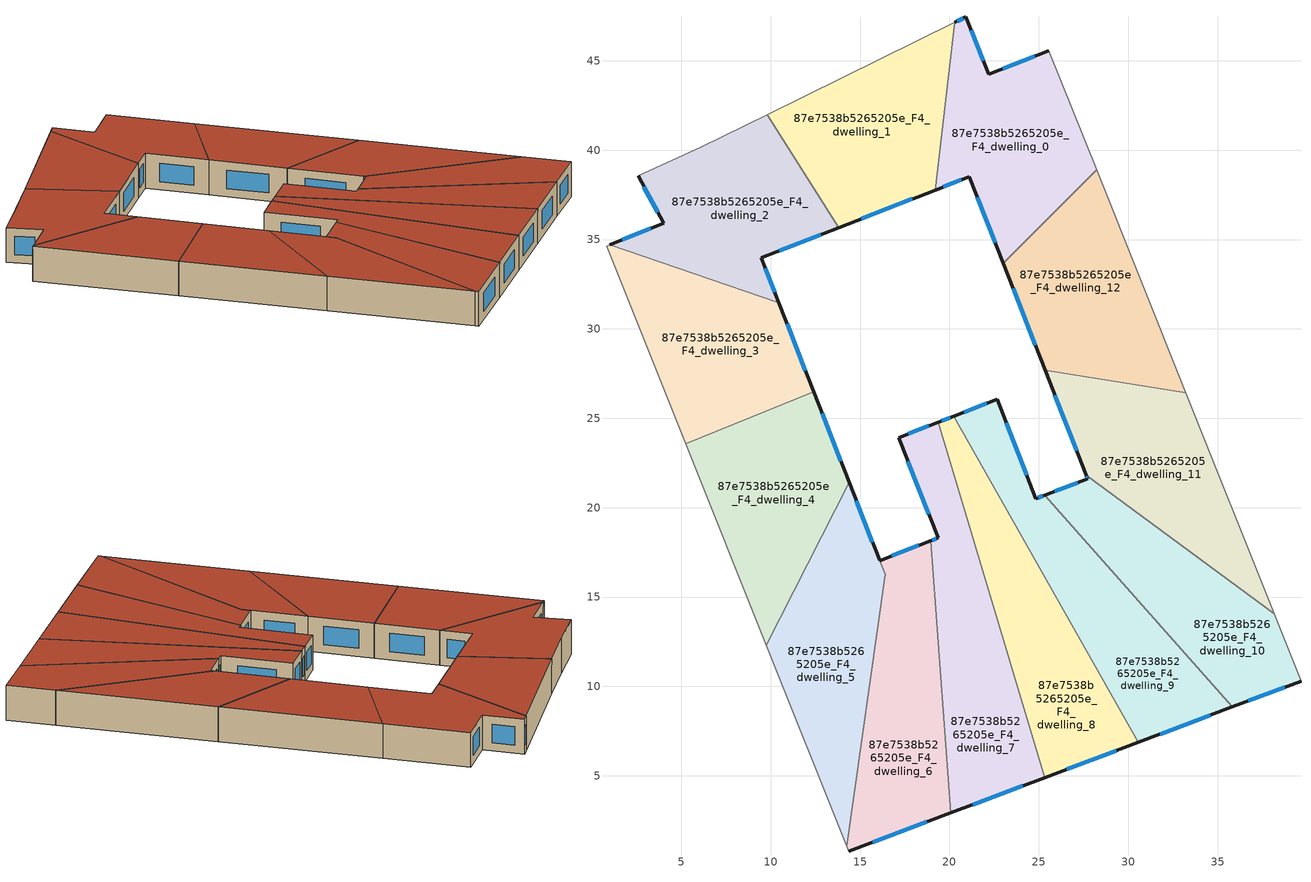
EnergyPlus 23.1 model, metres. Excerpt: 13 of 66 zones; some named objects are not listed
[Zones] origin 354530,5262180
87e7538b5265205e_F4_dwelling_0
 floor to 87e7538b5265205e_F3_dwelling_0 (EU_floor_Construction): 25.55,45.58 28.23,38.89 23.01,33.67 21.11,38.51 19.19,37.76 20.28,47.15 20.91,47.46 22.2,44.25 z12
 wall outside (EU_wall_Construction): 25.55,45.58 22.2,44.25 20.91,47.46 20.28,47.15 / 19.19,37.76 21.11,38.51 23.01,33.67 z12:15
 wall adiabatic (EU_wall_Construction): 28.23,38.89 25.55,45.58 z12:15
 wall to 87e7538b5265205e_F4_dwelling_12 (EU_wall_Construction): 23.01,33.67 28.23,38.89 z12:15
 wall to 87e7538b5265205e_F4_dwelling_1 (EU_wall_Construction): 20.28,47.15 19.19,37.76 z12:15
 window (EU_Window_Construction): 24.77,45.26 22.99,44.56 / 21.56,37.38 22.56,34.81 / 19.64,37.94 20.66,38.34 / 20.77,47.38 20.43,47.22 / 21.9,45 21.22,46.7 z12.7:14.3
 roof outside (EU_roof_Construction): 28.23,38.89 25.55,45.58 22.2,44.25 20.91,47.46 20.28,47.15 19.19,37.76 21.11,38.51 23.01,33.67 z15
87e7538b5265205e_F4_dwelling_1
 floor to 87e7538b5265205e_F3_dwelling_1 (EU_floor_Construction): 20.28,47.15 19.19,37.76 13.81,35.67 9.79,41.99 z12
 wall outside (EU_wall_Construction): 13.81,35.67 19.19,37.76 z12:15
 wall to 87e7538b5265205e_F4_dwelling_2 (EU_wall_Construction): 9.79,41.99 13.81,35.67 z12:15
 wall adiabatic (EU_wall_Construction): 20.28,47.15 9.79,41.99 z12:15
 window (EU_Window_Construction): 15.07,36.16 17.93,37.27 z12.7:14.3
 roof outside (EU_roof_Construction): 19.19,37.76 20.28,47.15 9.79,41.99 13.81,35.67 z15
87e7538b5265205e_F4_dwelling_10
 floor to 87e7538b5265205e_F3_dwelling_10 (EU_floor_Construction): 38.16,14.06 39.67,10.3 35.82,8.85 25.34,20.7 27.73,21.62 27.65,21.82 z12
 wall outside (EU_wall_Construction): 27.65,21.82 27.73,21.62 25.34,20.7 / 35.82,8.85 39.67,10.3 z12:15
 wall to 87e7538b5265205e_F4_dwelling_9 (EU_wall_Construction): 25.34,20.7 35.82,8.85 z12:15
 wall to 87e7538b5265205e_F4_dwelling_11 (EU_wall_Construction): 38.16,14.06 27.65,21.82 z12:15
 wall adiabatic (EU_wall_Construction): 39.67,10.3 38.16,14.06 z12:15
 window (EU_Window_Construction): 27.17,21.41 25.9,20.92 / 27.67,21.77 27.71,21.67 / 36.72,9.19 38.76,9.96 z12.7:14.3
 roof outside (EU_roof_Construction): 39.67,10.3 38.16,14.06 27.65,21.82 27.73,21.62 25.34,20.7 35.82,8.85 z15
87e7538b5265205e_F4_dwelling_11
 floor to 87e7538b5265205e_F3_dwelling_11 (EU_floor_Construction): 33.21,26.43 38.16,14.06 27.65,21.82 25.36,27.68 z12
 wall outside (EU_wall_Construction): 25.36,27.68 27.65,21.82 z12:15
 wall to 87e7538b5265205e_F4_dwelling_12 (EU_wall_Construction): 33.21,26.43 25.36,27.68 z12:15
 wall adiabatic (EU_wall_Construction): 38.16,14.06 33.21,26.43 z12:15
 window (EU_Window_Construction): 25.9,26.3 27.11,23.19 z12.7:14.3
 roof outside (EU_roof_Construction): 38.16,14.06 33.21,26.43 25.36,27.68 27.65,21.82 z15
87e7538b5265205e_F4_dwelling_12
 floor to 87e7538b5265205e_F3_dwelling_12 (EU_floor_Construction): 28.23,38.89 33.21,26.43 25.36,27.68 23.01,33.67 z12
 wall outside (EU_wall_Construction): 23.01,33.67 25.36,27.68 z12:15
 wall adiabatic (EU_wall_Construction): 33.21,26.43 28.23,38.89 z12:15
 window (EU_Window_Construction): 23.56,32.26 24.81,29.08 z12.7:14.3
 roof outside (EU_roof_Construction): 33.21,26.43 28.23,38.89 23.01,33.67 25.36,27.68 z15
87e7538b5265205e_F4_dwelling_2
 floor to 87e7538b5265205e_F3_dwelling_2 (EU_floor_Construction): 9.79,41.99 13.81,35.67 9.47,33.98 10.46,31.46 1,34.71 4,35.9 2.58,38.57 6.08,40.17 z12
 wall outside (EU_wall_Construction): 10.46,31.46 9.47,33.98 13.81,35.67 / 2.58,38.57 4,35.9 1,34.71 z12:15
 wall adiabatic (EU_wall_Construction): 9.79,41.99 6.08,40.17 2.58,38.57 z12:15
 wall to 87e7538b5265205e_F4_dwelling_3 (EU_wall_Construction): 1,34.71 10.46,31.46 z12:15
 window (EU_Window_Construction): 10.49,34.37 12.79,35.27 / 10.22,32.05 9.7,33.39 / 3.3,35.62 1.7,34.99 / 2.91,37.95 3.67,36.53 z12.7:14.3
 roof outside (EU_roof_Construction): 10.46,31.46 9.47,33.98 13.81,35.67 9.79,41.99 6.08,40.17 2.58,38.57 4,35.9 1,34.71 z15
87e7538b5265205e_F4_dwelling_3
 floor to 87e7538b5265205e_F3_dwelling_3 (EU_floor_Construction): 10.46,31.46 12.41,26.48 5.25,23.57 0.81,34.64 1,34.71 z12
 wall outside (EU_wall_Construction): 12.41,26.48 10.46,31.46 z12:15
 wall to 87e7538b5265205e_F4_dwelling_4 (EU_wall_Construction): 5.25,23.57 12.41,26.48 z12:15
 wall adiabatic (EU_wall_Construction): 1,34.71 0.81,34.64 5.25,23.57 z12:15
 window (EU_Window_Construction): 11.95,27.65 10.91,30.29 z12.7:14.3
 roof outside (EU_roof_Construction): 12.41,26.48 10.46,31.46 1,34.71 0.81,34.64 5.25,23.57 z15
87e7538b5265205e_F4_dwelling_4
 floor to 87e7538b5265205e_F3_dwelling_4 (EU_floor_Construction): 12.41,26.48 14.39,21.41 9.76,12.31 5.25,23.57 z12
 wall outside (EU_wall_Construction): 14.39,21.41 12.41,26.48 z12:15
 wall to 87e7538b5265205e_F4_dwelling_5 (EU_wall_Construction): 9.76,12.31 14.39,21.41 z12:15
 wall adiabatic (EU_wall_Construction): 5.25,23.57 9.76,12.31 z12:15
 window (EU_Window_Construction): 13.92,22.6 12.87,25.29 z12.7:14.3
 roof outside (EU_roof_Construction): 9.76,12.31 14.39,21.41 12.41,26.48 5.25,23.57 z15
87e7538b5265205e_F4_dwelling_5
 floor to 87e7538b5265205e_F3_dwelling_5 (EU_floor_Construction): 14.39,21.41 16.4,16.28 14.27,1.05 9.76,12.31 z12
 wall outside (EU_wall_Construction): 16.09,17.05 14.39,21.41 z12:15
 wall to 87e7538b5265205e_F4_dwelling_6 (EU_wall_Construction): 14.27,1.05 16.4,16.28 16.1,17.04 z12:15
 wall adiabatic (EU_wall_Construction): 9.76,12.31 14.27,1.05 z12:15
 window (EU_Window_Construction): 15.69,18.07 14.79,20.39 z12.7:14.3
 roof outside (EU_roof_Construction): 14.27,1.05 16.4,16.28 14.39,21.41 9.76,12.31 z15
87e7538b5265205e_F4_dwelling_6
 floor to 87e7538b5265205e_F3_dwelling_6 (EU_floor_Construction): 18.94,18.14 20.07,2.92 14.37,0.78 14.27,1.05 16.4,16.28 16.1,17.04 z12
 wall outside (EU_wall_Construction): 18.94,18.14 16.1,17.04 / 14.37,0.78 20.07,2.92 z12:15
 wall to 87e7538b5265205e_F4_dwelling_7 (EU_wall_Construction): 20.07,2.92 18.94,18.14 z12:15
 wall adiabatic (EU_wall_Construction): 14.27,1.05 14.37,0.78 z12:15
 window (EU_Window_Construction): 18.27,17.89 16.77,17.3 / 15.71,1.29 18.73,2.42 z12.7:14.3
 roof outside (EU_roof_Construction): 20.07,2.92 18.94,18.14 16.1,17.04 16.4,16.28 14.27,1.05 14.37,0.78 z15
87e7538b5265205e_F4_dwelling_7
 floor to 87e7538b5265205e_F3_dwelling_7 (EU_floor_Construction): 19.37,24.78 25.32,4.9 20.07,2.92 18.94,18.14 19.36,18.31 17.16,23.92 z12
 wall outside (EU_wall_Construction): 19.37,24.78 17.16,23.92 19.36,18.31 18.94,18.14 / 20.07,2.92 25.32,4.9 z12:15
 wall to 87e7538b5265205e_F4_dwelling_8 (EU_wall_Construction): 25.32,4.9 19.37,24.78 z12:15
 window (EU_Window_Construction): 17.68,22.6 18.85,19.63 / 18.85,24.57 17.68,24.12 / 21.3,3.39 24.09,4.44 / 19.26,18.27 19.04,18.18 z12.7:14.3
 roof outside (EU_roof_Construction): 25.32,4.9 19.37,24.78 17.16,23.92 19.36,18.31 18.94,18.14 20.07,2.92 z15
87e7538b5265205e_F4_dwelling_8
 floor to 87e7538b5265205e_F3_dwelling_8 (EU_floor_Construction): 20.25,25.12 30.56,6.87 25.32,4.9 19.37,24.78 z12
 wall outside (EU_wall_Construction): 20.25,25.12 19.37,24.78 / 25.32,4.9 30.56,6.87 z12:15
 wall to 87e7538b5265205e_F4_dwelling_9 (EU_wall_Construction): 30.56,6.87 20.25,25.12 z12:15
 window (EU_Window_Construction): 20.04,25.04 19.57,24.86 / 26.55,5.36 29.33,6.41 z12.7:14.3
 roof outside (EU_roof_Construction): 30.56,6.87 20.25,25.12 19.37,24.78 25.32,4.9 z15
87e7538b5265205e_F4_dwelling_9
 floor to 87e7538b5265205e_F3_dwelling_9 (EU_floor_Construction): 25.34,20.7 35.82,8.85 30.56,6.87 20.25,25.12 22.67,26.05 24.84,20.51 z12
 wall outside (EU_wall_Construction): 25.34,20.7 24.84,20.51 22.67,26.05 20.25,25.12 / 30.56,6.87 35.82,8.85 z12:15
 window (EU_Window_Construction): 24.33,21.81 23.18,24.75 / 25.22,20.65 24.96,20.55 / 31.79,7.33 34.58,8.38 / 22.1,25.83 20.82,25.34 z12.7:14.3
 roof outside (EU_roof_Construction): 35.82,8.85 25.34,20.7 24.84,20.51 22.67,26.05 20.25,25.12 30.56,6.87 z15
[Building]
EU S2 Campaign: North Axis=0; Terrain=City; Solar Distribution=FullExterior
[Site:Location]
Budapest.Ferenc.Liszt.Intl.AP: Latitude=47.437; Longitude=19.256; Time Zone=1; Elevation=185
[SizingPeriod:WeatherFileDays]
AnnualSizingPeriod: Begin Month=1; Begin Day of Month=1; End Month=12; End Day of Month=31; Day of Week for Start Day=Monday; Use Weather File Daylight Saving Period=No; Use Weather File Rain and Snow Indicators=No
[MATERIAL]
EU_InternalMass_Material: Roughness=MediumRough; Thickness=0.1; Conductivity=1; Density=1800; Specific Heat=900; Thermal Absorptance=0.9; Solar Absorptance=0.7; Visible Absorptance=0.7
[MATERIAL:NOMASS] Roughness=MediumRough; Thermal Absorptance=0.9; Solar Absorptance=0.7; Visible Absorptance=0.7
Name | Thermal Resistance
EU_wall_NoMass | 0.832559
EU_roof_NoMass | 1.39638
EU_floor_NoMass | 0.872794
[WINDOWMATERIAL:SIMPLEGLAZINGSYSTEM]
EU_Window_SimpleGlazing: UFactor=2.79869; Solar Heat Gain Coefficient=0.75; Visible Transmittance=0.75
[CONSTRUCTION]
EU_wall_Construction: EU_wall_NoMass
EU_roof_Construction: EU_roof_NoMass
EU_floor_Construction: EU_floor_NoMass
EU_Window_Construction: EU_Window_SimpleGlazing
EU_InternalMass_Construction: EU_InternalMass_Material
[ZONE] Type=1; Multiplier=1; Ceiling Height=autocalculate; Floor Area=autocalculate; Part of Total Floor Area=Yes
Name | Volume
87e7538b5265205e_F4_dwelling_0 | 202.916
87e7538b5265205e_F4_dwelling_1 | 202.899
87e7538b5265205e_F4_dwelling_10 | 192.423
87e7538b5265205e_F4_dwelling_11 | 202.202
87e7538b5265205e_F4_dwelling_12 | 202.886
87e7538b5265205e_F4_dwelling_2 | 202.883
87e7538b5265205e_F4_dwelling_3 | 202.897
87e7538b5265205e_F4_dwelling_4 | 202.905
87e7538b5265205e_F4_dwelling_5 | 201.983
87e7538b5265205e_F4_dwelling_6 | 194.186
87e7538b5265205e_F4_dwelling_7 | 212.564
87e7538b5265205e_F4_dwelling_8 | 202.898
87e7538b5265205e_F4_dwelling_9 | 214.062
[INTERNALMASS] Construction=EU_InternalMass_Construction
Name | Zone or ZoneList | Surface Area
87e7538b5265205e_F4_dwelling_0_EU_InternalMass | 87e7538b5265205e_F4_dwelling_0 | 67.6363
87e7538b5265205e_F4_dwelling_1_EU_InternalMass | 87e7538b5265205e_F4_dwelling_1 | 67.6331
87e7538b5265205e_F4_dwelling_2_EU_InternalMass | 87e7538b5265205e_F4_dwelling_2 | 67.6278
87e7538b5265205e_F4_dwelling_3_EU_InternalMass | 87e7538b5265205e_F4_dwelling_3 | 67.6323
87e7538b5265205e_F4_dwelling_4_EU_InternalMass | 87e7538b5265205e_F4_dwelling_4 | 67.6351
87e7538b5265205e_F4_dwelling_5_EU_InternalMass | 87e7538b5265205e_F4_dwelling_5 | 67.3308
87e7538b5265205e_F4_dwelling_6_EU_InternalMass | 87e7538b5265205e_F4_dwelling_6 | 64.7281
87e7538b5265205e_F4_dwelling_7_EU_InternalMass | 87e7538b5265205e_F4_dwelling_7 | 70.8539
87e7538b5265205e_F4_dwelling_8_EU_InternalMass | 87e7538b5265205e_F4_dwelling_8 | 67.6328
87e7538b5265205e_F4_dwelling_9_EU_InternalMass | 87e7538b5265205e_F4_dwelling_9 | 71.3524
87e7538b5265205e_F4_dwelling_10_EU_InternalMass | 87e7538b5265205e_F4_dwelling_10 | 64.1413
87e7538b5265205e_F4_dwelling_11_EU_InternalMass | 87e7538b5265205e_F4_dwelling_11 | 67.4006
87e7538b5265205e_F4_dwelling_12_EU_InternalMass | 87e7538b5265205e_F4_dwelling_12 | 67.6284
[OTHEREQUIPMENT] Fuel Type=Electricity; Design Level Calculation Method=Watts/Area; Power per Zone Floor Area=1; Fraction Latent=0; Fraction Radiant=0; Fraction Lost=0; Carbon Dioxide Generation Rate=0; EndUse Subcategory=EU_Step8_InternalGains
Name | Zone or ZoneList or Space or SpaceList | Schedule
EU_Step8_InternalGain_87e7538b5265205e_F4_dwelling_0_f000 | 87e7538b5265205e_F4_dwelling_0 | EU_Step8_GainSchedule_87e7538b5265205e_F4_dwelling_0_f000
EU_Step8_InternalGain_87e7538b5265205e_F4_dwelling_1_f000 | 87e7538b5265205e_F4_dwelling_1 | EU_Step8_GainSchedule_87e7538b5265205e_F4_dwelling_1_f000
EU_Step8_InternalGain_87e7538b5265205e_F4_dwelling_2_f000 | 87e7538b5265205e_F4_dwelling_2 | EU_Step8_GainSchedule_87e7538b5265205e_F4_dwelling_2_f000
EU_Step8_InternalGain_87e7538b5265205e_F4_dwelling_3_f000 | 87e7538b5265205e_F4_dwelling_3 | EU_Step8_GainSchedule_87e7538b5265205e_F4_dwelling_3_f000
EU_Step8_InternalGain_87e7538b5265205e_F4_dwelling_4_f000 | 87e7538b5265205e_F4_dwelling_4 | EU_Step8_GainSchedule_87e7538b5265205e_F4_dwelling_4_f000
EU_Step8_InternalGain_87e7538b5265205e_F4_dwelling_5_f000 | 87e7538b5265205e_F4_dwelling_5 | EU_Step8_GainSchedule_87e7538b5265205e_F4_dwelling_5_f000
EU_Step8_InternalGain_87e7538b5265205e_F4_dwelling_6_f000 | 87e7538b5265205e_F4_dwelling_6 | EU_Step8_GainSchedule_87e7538b5265205e_F4_dwelling_6_f000
EU_Step8_InternalGain_87e7538b5265205e_F4_dwelling_7_f000 | 87e7538b5265205e_F4_dwelling_7 | EU_Step8_GainSchedule_87e7538b5265205e_F4_dwelling_7_f000
EU_Step8_InternalGain_87e7538b5265205e_F4_dwelling_8_f000 | 87e7538b5265205e_F4_dwelling_8 | EU_Step8_GainSchedule_87e7538b5265205e_F4_dwelling_8_f000
EU_Step8_InternalGain_87e7538b5265205e_F4_dwelling_9_f000 | 87e7538b5265205e_F4_dwelling_9 | EU_Step8_GainSchedule_87e7538b5265205e_F4_dwelling_9_f000
EU_Step8_InternalGain_87e7538b5265205e_F4_dwelling_10_f000 | 87e7538b5265205e_F4_dwelling_10 | EU_Step8_GainSchedule_87e7538b5265205e_F4_dwelling_10_f000
EU_Step8_InternalGain_87e7538b5265205e_F4_dwelling_11_f000 | 87e7538b5265205e_F4_dwelling_11 | EU_Step8_GainSchedule_87e7538b5265205e_F4_dwelling_11_f000
EU_Step8_InternalGain_87e7538b5265205e_F4_dwelling_12_f000 | 87e7538b5265205e_F4_dwelling_12 | EU_Step8_GainSchedule_87e7538b5265205e_F4_dwelling_12_f000
[ZONEVENTILATION:DESIGNFLOWRATE] Schedule=EU_AlwaysOn; Design Flow Rate Calculation Method=AirChanges/Hour; Air Changes per Hour=0.475469; Ventilation Type=Natural; Fan Pressure Rise=0; Fan Total Efficiency=1; Constant Term Coefficient=1; Temperature Term Coefficient=0; Velocity Term Coefficient=0; Velocity Squared Term Coefficient=0; Minimum Indoor Temperature=-100; Maximum Indoor Temperature=100; Delta Temperature=-100; Minimum Outdoor Temperature=-100; Maximum Outdoor Temperature=100; Maximum Wind Speed=40
Name | Zone or ZoneList or Space or SpaceList
EU_ConstantAir_87e7538b5265205e_F4_dwelling_0 | 87e7538b5265205e_F4_dwelling_0
EU_ConstantAir_87e7538b5265205e_F4_dwelling_1 | 87e7538b5265205e_F4_dwelling_1
EU_ConstantAir_87e7538b5265205e_F4_dwelling_2 | 87e7538b5265205e_F4_dwelling_2
EU_ConstantAir_87e7538b5265205e_F4_dwelling_3 | 87e7538b5265205e_F4_dwelling_3
EU_ConstantAir_87e7538b5265205e_F4_dwelling_4 | 87e7538b5265205e_F4_dwelling_4
EU_ConstantAir_87e7538b5265205e_F4_dwelling_5 | 87e7538b5265205e_F4_dwelling_5
EU_ConstantAir_87e7538b5265205e_F4_dwelling_6 | 87e7538b5265205e_F4_dwelling_6
EU_ConstantAir_87e7538b5265205e_F4_dwelling_7 | 87e7538b5265205e_F4_dwelling_7
EU_ConstantAir_87e7538b5265205e_F4_dwelling_8 | 87e7538b5265205e_F4_dwelling_8
EU_ConstantAir_87e7538b5265205e_F4_dwelling_9 | 87e7538b5265205e_F4_dwelling_9
EU_ConstantAir_87e7538b5265205e_F4_dwelling_10 | 87e7538b5265205e_F4_dwelling_10
EU_ConstantAir_87e7538b5265205e_F4_dwelling_11 | 87e7538b5265205e_F4_dwelling_11
EU_ConstantAir_87e7538b5265205e_F4_dwelling_12 | 87e7538b5265205e_F4_dwelling_12
[HVACTEMPLATE:ZONE:IDEALLOADSAIRSYSTEM] System Availability Schedule=EU_AlwaysOn; Maximum Heating Supply Air Temperature=50; Minimum Cooling Supply Air Temperature=13; Maximum Heating Supply Air Humidity Ratio=0.0156; Minimum Cooling Supply Air Humidity Ratio=0.0077; Heating Limit=NoLimit; Cooling Limit=NoLimit; Heating Availability Schedule=EU_AlwaysOn; Cooling Availability Schedule=EU_CoolingOff; Dehumidification Control Type=ConstantSensibleHeatRatio; Cooling Sensible Heat Ratio=0.7; Dehumidification Setpoint=60; Humidification Control Type=None; Humidification Setpoint=30; Outdoor Air Method=None; Outdoor Air Flow Rate per Person=0.00944; Outdoor Air Flow Rate per Zone Floor Area=0; Outdoor Air Flow Rate per Zone=0; Demand Controlled Ventilation Type=None; Outdoor Air Economizer Type=NoEconomizer; Heat Recovery Type=None; Sensible Heat Recovery Effectiveness=0.7; Latent Heat Recovery Effectiveness=0.65
Name | Template Thermostat
87e7538b5265205e_F4_dwelling_0 | EU_HeatOnly_87e7538b5265205e_F4_dwelling_0
87e7538b5265205e_F4_dwelling_1 | EU_HeatOnly_87e7538b5265205e_F4_dwelling_1
87e7538b5265205e_F4_dwelling_2 | EU_HeatOnly_87e7538b5265205e_F4_dwelling_2
87e7538b5265205e_F4_dwelling_3 | EU_HeatOnly_87e7538b5265205e_F4_dwelling_3
87e7538b5265205e_F4_dwelling_4 | EU_HeatOnly_87e7538b5265205e_F4_dwelling_4
87e7538b5265205e_F4_dwelling_5 | EU_HeatOnly_87e7538b5265205e_F4_dwelling_5
87e7538b5265205e_F4_dwelling_6 | EU_HeatOnly_87e7538b5265205e_F4_dwelling_6
87e7538b5265205e_F4_dwelling_7 | EU_HeatOnly_87e7538b5265205e_F4_dwelling_7
87e7538b5265205e_F4_dwelling_8 | EU_HeatOnly_87e7538b5265205e_F4_dwelling_8
87e7538b5265205e_F4_dwelling_9 | EU_HeatOnly_87e7538b5265205e_F4_dwelling_9
87e7538b5265205e_F4_dwelling_10 | EU_HeatOnly_87e7538b5265205e_F4_dwelling_10
87e7538b5265205e_F4_dwelling_11 | EU_HeatOnly_87e7538b5265205e_F4_dwelling_11
87e7538b5265205e_F4_dwelling_12 | EU_HeatOnly_87e7538b5265205e_F4_dwelling_12
[SIZING:ZONE] Zone Cooling Design Supply Air Temperature Input Method=SupplyAirTemperature; Zone Cooling Design Supply Air Temperature=13; Zone Heating Design Supply Air Temperature Input Method=SupplyAirTemperature; Zone Heating Design Supply Air Temperature=50; Zone Cooling Design Supply Air Humidity Ratio=0.008; Zone Heating Design Supply Air Humidity Ratio=0.008; Cooling Design Air Flow Method=DesignDay; Cooling Design Air Flow Rate=0; Cooling Minimum Air Flow per Zone Floor Area=0.000762; Cooling Minimum Air Flow=0; Cooling Minimum Air Flow Fraction=0.2; Heating Design Air Flow Method=DesignDay; Heating Design Air Flow Rate=0; Heating Maximum Air Flow per Zone Floor Area=0.002032; Heating Maximum Air Flow=0.141576; Heating Maximum Air Flow Fraction=0.3; Account for Dedicated Outdoor Air System=No; Dedicated Outdoor Air System Control Strategy=NeutralSupplyAir; Dedicated Outdoor Air Low Setpoint Temperature for Design=autosize; Dedicated Outdoor Air High Setpoint Temperature for Design=autosize; Zone Load Sizing Method=Sensible Load Only No Latent Load; Zone Latent Cooling Design Supply Air Humidity Ratio Input Method=HumidityRatioDifference; Zone Cooling Design Supply Air Humidity Ratio Difference=0.005; Zone Latent Heating Design Supply Air Humidity Ratio Input Method=HumidityRatioDifference; Zone Humidification Design Supply Air Humidity Ratio Difference=0.005
87e7538b5265205e_F4_dwelling_0; 87e7538b5265205e_F4_dwelling_1; 87e7538b5265205e_F4_dwelling_2; 87e7538b5265205e_F4_dwelling_3; 87e7538b5265205e_F4_dwelling_4; 87e7538b5265205e_F4_dwelling_5; 87e7538b5265205e_F4_dwelling_6; 87e7538b5265205e_F4_dwelling_7; 87e7538b5265205e_F4_dwelling_8; 87e7538b5265205e_F4_dwelling_9; 87e7538b5265205e_F4_dwelling_10; 87e7538b5265205e_F4_dwelling_11; 87e7538b5265205e_F4_dwelling_12
[SCHEDULE:CONSTANT]
Name | Hourly Value
EU_AlwaysOn | 1
EU_CoolingOff | 0
[SCHEDULE:FILE] Column Number=1; Rows to Skip at Top=0; Number of Hours of Data=8760; Column Separator=Comma; Interpolate to Timestep=No; Minutes per Item=60; Adjust Schedule for Daylight Savings=Yes
Name | File
EU_Step8_GainSchedule_87e7538b5265205e_F4_dwelling_0_f000 | ../../schedules/87e7538b5265205e/87e7538b5265205e_F4_dwelling_0_f000_gain.csv
EU_Step8_GainSchedule_87e7538b5265205e_F4_dwelling_1_f000 | ../../schedules/87e7538b5265205e/87e7538b5265205e_F4_dwelling_1_f000_gain.csv
EU_Step8_GainSchedule_87e7538b5265205e_F4_dwelling_2_f000 | ../../schedules/87e7538b5265205e/87e7538b5265205e_F4_dwelling_2_f000_gain.csv
EU_Step8_GainSchedule_87e7538b5265205e_F4_dwelling_3_f000 | ../../schedules/87e7538b5265205e/87e7538b5265205e_F4_dwelling_3_f000_gain.csv
EU_Step8_GainSchedule_87e7538b5265205e_F4_dwelling_4_f000 | ../../schedules/87e7538b5265205e/87e7538b5265205e_F4_dwelling_4_f000_gain.csv
EU_Step8_GainSchedule_87e7538b5265205e_F4_dwelling_5_f000 | ../../schedules/87e7538b5265205e/87e7538b5265205e_F4_dwelling_5_f000_gain.csv
EU_Step8_GainSchedule_87e7538b5265205e_F4_dwelling_6_f000 | ../../schedules/87e7538b5265205e/87e7538b5265205e_F4_dwelling_6_f000_gain.csv
EU_Step8_GainSchedule_87e7538b5265205e_F4_dwelling_7_f000 | ../../schedules/87e7538b5265205e/87e7538b5265205e_F4_dwelling_7_f000_gain.csv
EU_Step8_GainSchedule_87e7538b5265205e_F4_dwelling_8_f000 | ../../schedules/87e7538b5265205e/87e7538b5265205e_F4_dwelling_8_f000_gain.csv
EU_Step8_GainSchedule_87e7538b5265205e_F4_dwelling_9_f000 | ../../schedules/87e7538b5265205e/87e7538b5265205e_F4_dwelling_9_f000_gain.csv
EU_Step8_GainSchedule_87e7538b5265205e_F4_dwelling_10_f000 | ../../schedules/87e7538b5265205e/87e7538b5265205e_F4_dwelling_10_f000_gain.csv
EU_Step8_GainSchedule_87e7538b5265205e_F4_dwelling_11_f000 | ../../schedules/87e7538b5265205e/87e7538b5265205e_F4_dwelling_11_f000_gain.csv
EU_Step8_GainSchedule_87e7538b5265205e_F4_dwelling_12_f000 | ../../schedules/87e7538b5265205e/87e7538b5265205e_F4_dwelling_12_f000_gain.csv
